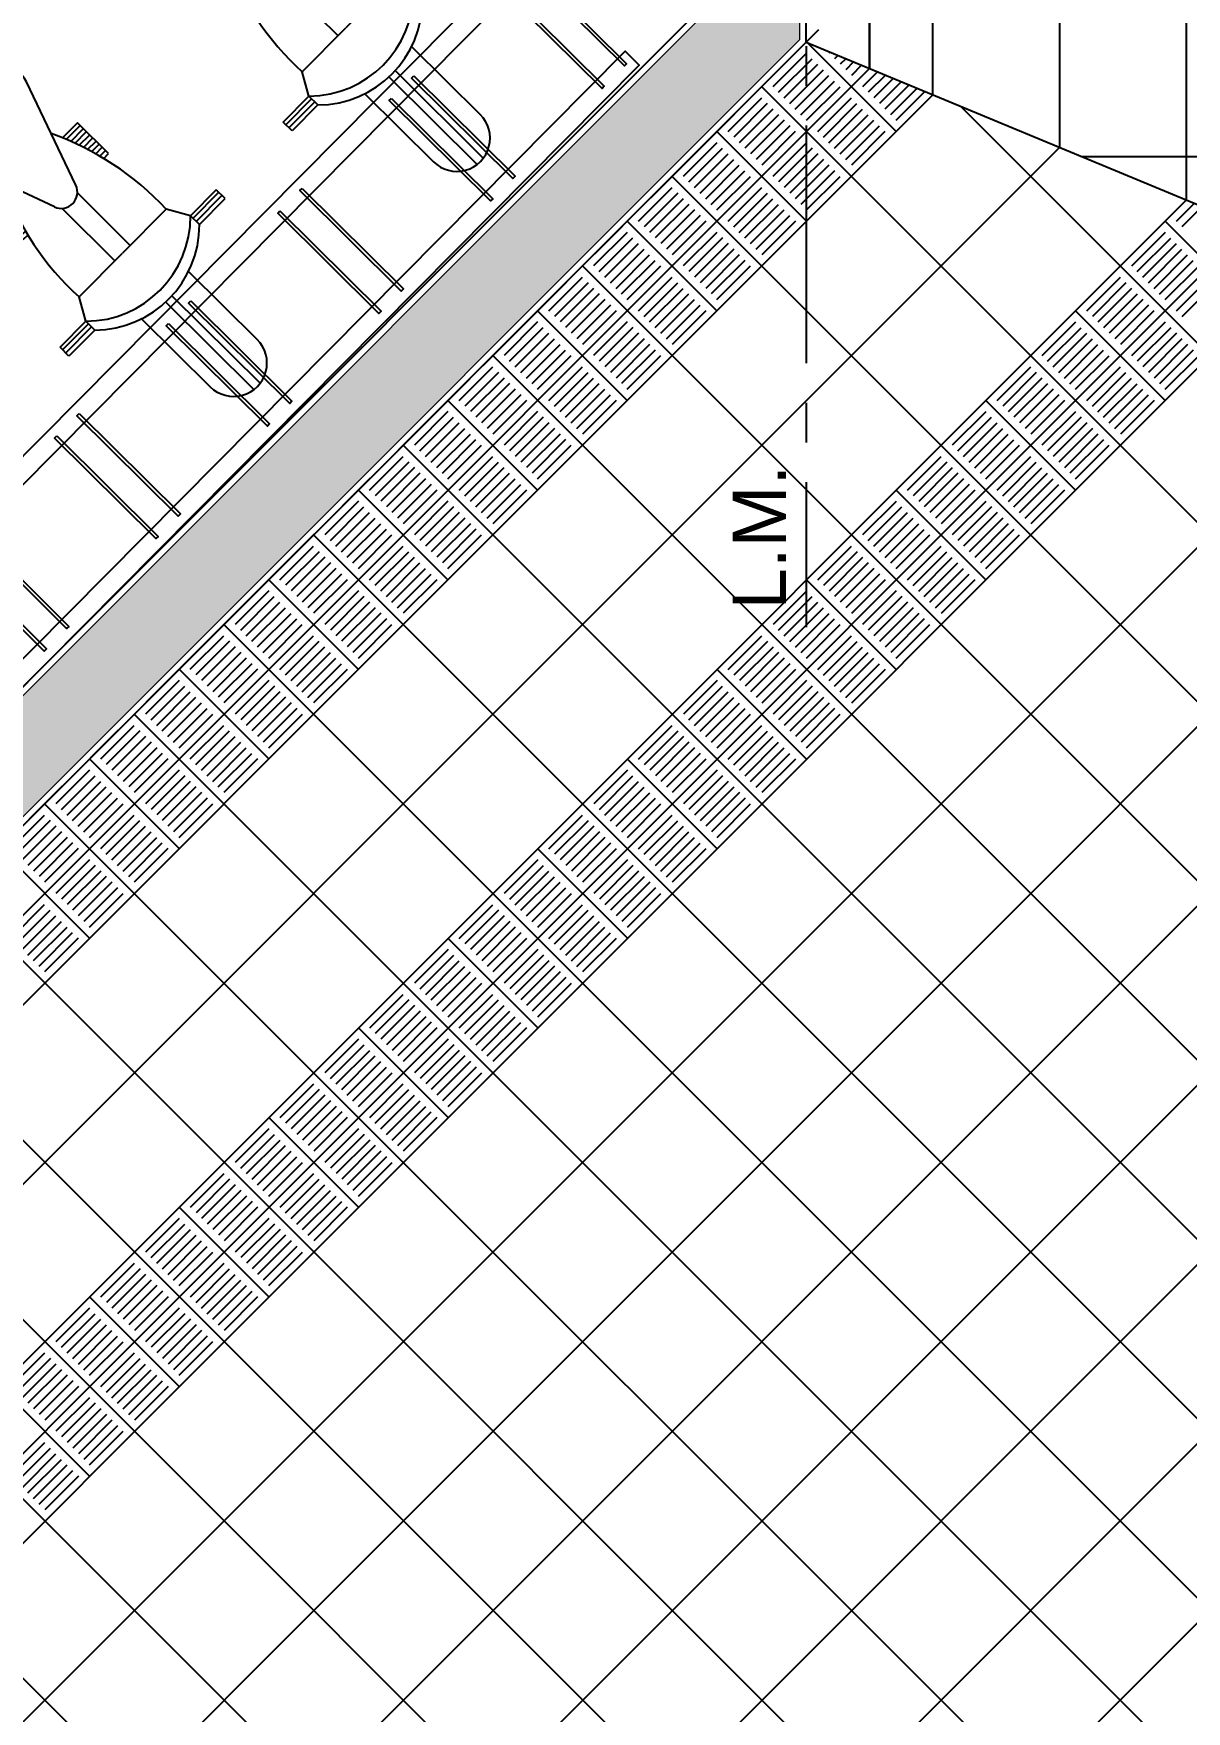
# Model space of a CAD drawing. Header units: inches. Extents: x -309 to 190, y -1585 to -1350.
# Drawn here: x -171.17 to -167.53, y -1420.43 to -1415.14 of the extents above; entities that cross this region are included whole.
import ezdxf

# ---------------------------------------------------------------- set-up
doc = ezdxf.new("R2010")
doc.units = ezdxf.units.IN
doc.header["$MEASUREMENT"] = 0
doc.linetypes.add('CENTER2', pattern=[1.125, 0.75, -0.125, 0.125, -0.125])
doc.linetypes.add('HIDDEN', pattern=[0.375, 0.25, -0.125])
doc.layers.get('0').update_dxf_attribs({"color": 9, "linetype": 'CONTINUOUS'})
for name, color, linetype in [('02', 9, 'CONTINUOUS'), ('CIEGOS', 9, 'CONTINUOUS'), ('CO-EQUIPAMIENTO 2', 9, 'CONTINUOUS'), ('DET', 9, 'CONTINUOUS'), ('EQUIP', 9, 'CONTINUOUS'), ('lm', 9, 'HIDDEN'), ('NO VIDENTES', 9, 'CONTINUOUS'), ('REVOQUE', 9, 'CONTINUOUS'), ('V2', 9, 'CONTINUOUS')]:
    doc.layers.add(name, color=color, linetype=linetype)
doc.layers.add('MURO 27', color=9, linetype='CONTINUOUS', lineweight=9)
doc.styles.get("Standard").update_dxf_attribs({"font": 'arial.ttf'})

# ---------------------------------------------------------------- blocks, each defined once
blk = doc.blocks.new('sdf')
for points in [[(0, 5.15), (0, 0), (0.063, 0), (0.063, 5.15)], [(0.45, 5.15), (0.45, 0), (0.513, 0), (0.513, 5.15)]]:
    blk.add_lwpolyline(points, close=True)
for points in [[(0.0315, 5.125), (0.4815, 5.125), (0.4815, 5.135), (0.0315, 5.135), (0.0315, 5.125)], [(0.0315, 5.025), (0.4815, 5.025), (0.4815, 5.035), (0.0315, 5.035), (0.0315, 5.025)], [(0.0315, 4.625), (0.4815, 4.625), (0.4815, 4.635), (0.0315, 4.635), (0.0315, 4.625)], [(0.0315, 4.525), (0.4815, 4.525), (0.4815, 4.535), (0.0315, 4.535), (0.0315, 4.525)], [(0.0315, 4.125), (0.4815, 4.125), (0.4815, 4.135), (0.0315, 4.135), (0.0315, 4.125)], [(0.0315, 4.025), (0.4815, 4.025), (0.4815, 4.035), (0.0315, 4.035), (0.0315, 4.025)], [(0.0315, 3.625), (0.4815, 3.625), (0.4815, 3.635), (0.0315, 3.635), (0.0315, 3.625)], [(0.0315, 3.525), (0.4815, 3.525), (0.4815, 3.535), (0.0315, 3.535), (0.0315, 3.525)], [(0.0315, 3.125), (0.4815, 3.125), (0.4815, 3.135), (0.0315, 3.135), (0.0315, 3.125)], [(0.0315, 3.025), (0.4815, 3.025), (0.4815, 3.035), (0.0315, 3.035), (0.0315, 3.025)], [(0.0315, 2.625), (0.4815, 2.625), (0.4815, 2.635), (0.0315, 2.635), (0.0315, 2.625)], [(0.0315, 2.525), (0.4815, 2.525), (0.4815, 2.535), (0.0315, 2.535), (0.0315, 2.525)], [(0.0315, 2.125), (0.4815, 2.125), (0.4815, 2.135), (0.0315, 2.135), (0.0315, 2.125)], [(0.0315, 2.025), (0.4815, 2.025), (0.4815, 2.035), (0.0315, 2.035), (0.0315, 2.025)], [(0.0315, 1.625), (0.4815, 1.625), (0.4815, 1.635), (0.0315, 1.635), (0.0315, 1.625)], [(0.0315, 1.525), (0.4815, 1.525), (0.4815, 1.535), (0.0315, 1.535), (0.0315, 1.525)], [(0.0315, 1.125), (0.4815, 1.125), (0.4815, 1.135), (0.0315, 1.135), (0.0315, 1.125)], [(0.0315, 1.025), (0.4815, 1.025), (0.4815, 1.035), (0.0315, 1.035), (0.0315, 1.025)], [(0.0315, 0.625), (0.4815, 0.625), (0.4815, 0.635), (0.0315, 0.635), (0.0315, 0.625)], [(0.0315, 0.525), (0.4815, 0.525), (0.4815, 0.535), (0.0315, 0.535), (0.0315, 0.525)], [(0.0315, 0.125), (0.4815, 0.125), (0.4815, 0.135), (0.0315, 0.135), (0.0315, 0.125)], [(0.0315, 0.025), (0.4815, 0.025), (0.4815, 0.035), (0.0315, 0.035), (0.0315, 0.025)]]:
    blk.add_lwpolyline(points)
blk = doc.blocks.new('Z$W@#21408')
for p, q in [((0.7379, -0.2301), (0.7379, 0.163)), ((0.7659, -0.2301), (0.7659, 0.163)), ((0.6469, -0.2469), (0.6469, 0.058)), ((0.8569, -0.2469), (0.8569, 0.058)), ((0.4019, -0.327), (0.4019, -0.3664)), ((0.5174, -0.327), (0.4019, -0.327)), ((0.5174, -0.341), (0.4019, -0.341)), ((0.5174, -0.355), (0.4019, -0.355)), ((0.4019, -0.3664), (0.5174, -0.3664)), ((0.5174, -0.327), (0.5174, -0.3664)), ((0.5174, -0.3664), (0.5569, -0.4354)), ((0.9865, -0.3664), (0.9469, -0.4354)), ((0.9865, -0.327), (1.1019, -0.327)), ((0.9865, -0.327), (0.9865, -0.3664)), ((0.9865, -0.341), (1.1019, -0.341)), ((0.9865, -0.355), (1.1019, -0.355)), ((1.1019, -0.3664), (0.9865, -0.3664)), ((1.1019, -0.327), (1.1019, -0.3664)), ((0.5569, -0.4354), (0.7519, -0.4354)), ((0.7176, -0.6706), (0.7176, -0.4354)), ((0.9469, -0.4354), (0.7519, -0.4354)), ((0.7863, -0.6706), (0.7863, -0.4354)), ((0.5818, -0.688), (0.5599, -0.688)), ((0.5599, -0.688), (0.5599, -0.826)), ((0.922, -0.688), (0.944, -0.688)), ((0.944, -0.688), (0.944, -0.826)), ((0.5854, -0.702), (0.5599, -0.702)), ((0.5891, -0.716), (0.5599, -0.716)), ((0.5932, -0.73), (0.5599, -0.73)), ((0.7041, -0.6908), (0.5821, -1.0311)), ((0.7997, -0.6908), (0.9218, -1.0311)), ((0.9107, -0.73), (0.944, -0.73)), ((0.9147, -0.716), (0.944, -0.716)), ((0.9185, -0.702), (0.944, -0.702)), ((0.5974, -0.744), (0.5599, -0.744)), ((0.6019, -0.758), (0.5599, -0.758)), ((0.6067, -0.772), (0.5599, -0.772)), ((0.6117, -0.786), (0.5599, -0.786)), ((0.8922, -0.786), (0.944, -0.786)), ((0.8972, -0.772), (0.944, -0.772)), ((0.902, -0.758), (0.944, -0.758)), ((0.9065, -0.744), (0.944, -0.744)), ((0.617, -0.8), (0.5599, -0.8)), ((0.6225, -0.814), (0.5599, -0.814)), ((0.5599, -0.826), (0.6274, -0.826)), ((0.944, -0.826), (0.8764, -0.826)), ((0.8814, -0.814), (0.944, -0.814)), ((0.8869, -0.8), (0.944, -0.8)), ((0.6469, -1.5069), (0.6469, -1.167)), ((0.6777, -1.167), (0.8262, -1.167)), ((0.7379, -1.167), (0.7379, -1.6119)), ((0.7659, -1.167), (0.7659, -1.6119)), ((0.8569, -1.5069), (0.8569, -1.167))]:
    blk.add_line(p, q)
for centre, radius, start, end in [((0.7519, 0.058), 0.105, 0, 180), ((0.7519, -0.5615), 0.3317, 45, 135), ((0.7519, -0.601), 0.3317, 45, 135), ((1.4616, -0.4737), 0.9055, 177.5757, 205.3205), ((0.0423, -0.4737), 0.9055, 334.6795, 2.4243), ((0.7519, -0.708), 0.0508, 19.7302, 160.2698), ((0.6777, -1.0654), 0.1016, 160.2698, 270), ((0.8262, -1.0654), 0.1016, 270, 19.7302), ((0.7519, -1.5069), 0.105, 180, 0)]:
    blk.add_arc(centre, radius, start, end)

msp = doc.modelspace()

# ---------------------------------------------------------------- hatches: boundary and pattern name
at = {"layer": 'MURO 27'}
h = msp.add_hatch(color=256, dxfattribs=at)
h.paths.add_polyline_path([(-181.1018, -1382.5893), (-172.9664, -1385.0497), (-169.0218, -1390.3647), (-169.0218, -1399.0197), (-168.7518, -1399.0197), (-168.7518, -1390.2755), (-172.8028, -1384.8171), (-181.2888, -1382.2507), (-181.3718, -1382.5254), (-181.3718, -1384.8425), (-184.2118, -1384.8425), (-184.2118, -1385.1125), (-181.1018, -1385.1125)])
h.paths.add_polyline_path([(-168.7518, -1404.0597), (-169.0218, -1404.0597), (-169.0218, -1412.6484), (-169.0218, -1414.9837), (-169.0218, -1415.048), (-173.092, -1419.1182), (-176.5118, -1419.1182), (-176.5118, -1419.3882), (-172.9801, -1419.3882), (-168.7518, -1415.1599)])

# ---------------------------------------------------------------- linework, layer by layer
at = {"layer": 'CIEGOS'}
for points in [[(-167.5318, -1415.6658), (-167.5318, -1389.8715)], [(-168.3318, -1415.334), (-168.3318, -1390.1359)], [(-168.7318, -1415.1682), (-168.7318, -1390.2689)], [(-172.9718, -1419.4082), (-168.7318, -1415.1682)], [(-172.8062, -1419.8082), (-168.332, -1415.334)], [(-172.4742, -1420.6082), (-167.5318, -1415.6658)], [(-172.3084, -1421.0082), (-167.1318, -1415.8317)]]:
    msp.add_lwpolyline(points, dxfattribs=at)
at = {"layer": 'DET'}
for points in [[(-167.9318, -1415.4999), (-167.9318, -1390.0037)], [(-168.5318, -1390.2021), (-168.5318, -1415.2511)], [(-168.5318, -1415.2511), (-168.5318, -1390.2689)], [(-168.7318, -1415.1682), (-164.9921, -1416.719)], [(-168.4478, -1415.4497), (-168.7306, -1415.1669)], [(-172.889, -1419.6082), (-168.5319, -1415.2511)], [(-168.872, -1415.3084), (-165.5662, -1418.6137)], [(-168.2443, -1415.3703), (-165.4004, -1418.2138)], [(-168.7306, -1415.7326), (-169.0135, -1415.4498)], [(-172.6405, -1420.2082), (-167.9321, -1415.4998)], [(-167.8637, -1415.5282), (-164.8818, -1415.5282)], [(-169.1549, -1415.5912), (-165.7497, -1418.9959)], [(-169.1549, -1415.5912), (-165.7497, -1418.9959)], [(-172.3914, -1420.8082), (-167.3319, -1415.7487)], [(-169.0134, -1416.0154), (-169.2963, -1415.7326)], [(-167.316, -1416.0156), (-167.5989, -1415.7328)], [(-169.4377, -1415.874), (-165.9499, -1419.3613)], [(-172.1428, -1421.4075), (-166.7325, -1415.9973)], [(-169.2963, -1416.2983), (-169.5792, -1416.0155)], [(-167.5989, -1416.2985), (-167.8818, -1416.0157)], [(-171.9769, -1421.8074), (-166.3326, -1416.1631)], [(-169.7206, -1416.1569), (-166.1661, -1419.7108)], [(-171.8111, -1422.2072), (-165.9328, -1416.3289)], [(-169.5791, -1416.5811), (-169.862, -1416.2983)], [(-167.8817, -1416.5813), (-168.1646, -1416.2985)], [(-170.0034, -1416.4397), (-166.3976, -1420.045)], [(-171.6453, -1422.6071), (-165.5329, -1416.4947)], [(-169.862, -1416.864), (-170.1448, -1416.5811)], [(-168.1646, -1416.8642), (-168.4474, -1416.5814)], [(-171.4795, -1423.007), (-165.133, -1416.6605)], [(-170.2862, -1416.7226), (-166.6441, -1420.3642)], [(-170.1448, -1417.1468), (-170.4277, -1416.864)], [(-168.4474, -1417.147), (-168.7303, -1416.8642)], [(-170.5691, -1417.0054), (-166.898, -1420.6759)], [(-170.9631, -1423.0563), (-165.0837, -1417.1769)], [(-170.4276, -1417.4296), (-170.7104, -1417.1467)], [(-168.7303, -1417.4299), (-169.0131, -1417.147)], [(-170.8519, -1417.2883), (-167.1809, -1420.9588)], [(-170.7104, -1417.7124), (-170.9933, -1417.4296)], [(-169.0131, -1417.7127), (-169.296, -1417.4299)], [(-171.1347, -1417.571), (-167.4636, -1421.2415)], [(-170.9933, -1417.9952), (-171.2761, -1417.7124)], [(-169.2959, -1417.9955), (-169.5788, -1417.7127)], [(-171.4175, -1417.8539), (-167.7753, -1421.4955)], [(-170.1693, -1422.8281), (-165.3119, -1417.9708)], [(-169.5788, -1418.2784), (-169.8616, -1417.9956)], [(-171.7004, -1418.1367), (-168.0945, -1421.742)], [(-169.8615, -1418.5611), (-170.1444, -1418.2783)], [(-171.9832, -1418.4195), (-168.4286, -1421.9736)], [(-170.1444, -1418.844), (-170.4272, -1418.5612)], [(-172.2661, -1418.7024), (-168.7781, -1422.1898)], [(-170.4272, -1419.1268), (-170.7101, -1418.844)], [(-172.5489, -1418.9852), (-169.1436, -1422.39)], [(-170.7101, -1419.4097), (-170.9929, -1419.1268)], [(-170.9929, -1419.6925), (-171.2758, -1419.4097)]]:
    msp.add_lwpolyline(points, dxfattribs=at)
at = {"layer": 'lm', "linetype": 'CENTER2'}
for p, q in [((-168.7318, -1388.4307), (-168.7318, -1417.0141)), ((-168.7318, -1388.4307), (-168.7318, -1417.0141)), ((-173.9952, -1420.4316), (-167.5383, -1413.9746)), ((-173.9952, -1420.4316), (-167.5383, -1413.9746))]:
    msp.add_line(p, q, dxfattribs=at)
at = {"layer": 'MURO 27'}
msp.add_lwpolyline([(-168.7518, -1404.0597), (-169.0218, -1404.0597), (-169.0218, -1412.6484), (-169.0218, -1414.9837), (-169.0218, -1415.048), (-173.092, -1419.1182), (-176.5118, -1419.1182), (-176.5118, -1419.3882), (-172.9801, -1419.3882), (-168.7518, -1415.1599)], close=True, dxfattribs=at)
at = {"layer": 'NO VIDENTES'}
for p, q in [((-168.7306, -1415.2023), (-168.8367, -1415.3084)), ((-168.819, -1415.326), (-168.7129, -1415.22)), ((-168.6569, -1415.1993), (-168.6599, -1415.2023)), ((-168.6319, -1415.2096), (-168.6422, -1415.22)), ((-168.6069, -1415.22), (-168.6245, -1415.2376)), ((-168.8013, -1415.3437), (-168.6953, -1415.2376)), ((-168.7836, -1415.3614), (-168.6776, -1415.2553)), ((-168.766, -1415.3791), (-168.6599, -1415.273)), ((-168.5819, -1415.2303), (-168.6069, -1415.2553)), ((-168.5569, -1415.2407), (-168.5892, -1415.273)), ((-168.5069, -1415.2614), (-168.5538, -1415.3083)), ((-168.4819, -1415.2718), (-168.5361, -1415.326)), ((-168.7483, -1415.3967), (-168.6422, -1415.2907)), ((-168.7306, -1415.4144), (-168.6245, -1415.3083)), ((-168.457, -1415.2822), (-168.5185, -1415.3437)), ((-168.432, -1415.2925), (-168.5008, -1415.3614)), ((-168.407, -1415.3029), (-168.4831, -1415.379)), ((-168.382, -1415.3133), (-168.4654, -1415.3967)), ((-168.4478, -1415.4144), (-168.357, -1415.3236)), ((-168.9781, -1415.4498), (-168.872, -1415.3437)), ((-168.8544, -1415.3614), (-168.9604, -1415.4675)), ((-168.8367, -1415.3791), (-168.9427, -1415.4851)), ((-168.6952, -1415.4498), (-168.5892, -1415.3437)), ((-168.6776, -1415.4675), (-168.5715, -1415.3614)), ((-168.6599, -1415.4851), (-168.5538, -1415.3791)), ((-168.819, -1415.3967), (-168.9251, -1415.5028)), ((-168.8013, -1415.4144), (-168.9074, -1415.5205)), ((-168.7837, -1415.4321), (-168.8897, -1415.5382)), ((-168.6422, -1415.5028), (-168.5361, -1415.3967)), ((-168.6245, -1415.5205), (-168.5185, -1415.4144)), ((-168.6068, -1415.5382), (-168.5008, -1415.4321)), ((-169.0135, -1415.4851), (-169.1195, -1415.5912)), ((-168.766, -1415.4498), (-168.872, -1415.5558)), ((-168.7306, -1415.4851), (-168.8367, -1415.5912)), ((-168.4831, -1415.4498), (-168.5892, -1415.5558)), ((-169.1018, -1415.6089), (-168.9958, -1415.5028)), ((-169.0842, -1415.6266), (-168.9781, -1415.5205)), ((-169.0665, -1415.6442), (-168.9604, -1415.5382)), ((-168.7129, -1415.5028), (-168.819, -1415.6089)), ((-168.6953, -1415.5205), (-168.8013, -1415.6265)), ((-168.6776, -1415.5381), (-168.7836, -1415.6442)), ((-169.0488, -1415.6619), (-168.9427, -1415.5558)), ((-169.0311, -1415.6796), (-168.9251, -1415.5735)), ((-169.0134, -1415.6973), (-168.9074, -1415.5912)), ((-168.6599, -1415.5558), (-168.766, -1415.6619)), ((-168.6422, -1415.5735), (-168.7483, -1415.6796)), ((-168.7306, -1415.6972), (-168.6245, -1415.5912)), ((-169.2609, -1415.7326), (-169.1549, -1415.6265)), ((-169.1372, -1415.6442), (-169.2433, -1415.7503)), ((-168.9781, -1415.7326), (-168.872, -1415.6265)), ((-168.9604, -1415.7503), (-168.8543, -1415.6442)), ((-169.1195, -1415.6619), (-169.2256, -1415.768)), ((-169.1019, -1415.6796), (-169.2079, -1415.7856)), ((-169.0842, -1415.6972), (-169.1902, -1415.8033)), ((-168.9427, -1415.768), (-168.8367, -1415.6619)), ((-168.925, -1415.7856), (-168.819, -1415.6796)), ((-168.9074, -1415.8033), (-168.8013, -1415.6972)), ((-167.5635, -1415.7328), (-167.5069, -1415.6761)), ((-167.4819, -1415.6865), (-167.5459, -1415.7505)), ((-169.0665, -1415.7149), (-169.1726, -1415.821)), ((-169.0488, -1415.7326), (-169.1549, -1415.8387)), ((-168.8897, -1415.821), (-168.7836, -1415.7149)), ((-168.7659, -1415.7326), (-168.872, -1415.8387)), ((-169.2963, -1415.768), (-169.4024, -1415.874)), ((-169.3847, -1415.8917), (-169.2786, -1415.7857)), ((-169.367, -1415.9094), (-169.2609, -1415.8033)), ((-169.0135, -1415.768), (-169.1195, -1415.874)), ((-168.9958, -1415.7856), (-169.1018, -1415.8917)), ((-168.9781, -1415.8033), (-169.0842, -1415.9094)), ((-167.5989, -1415.7682), (-167.705, -1415.8743)), ((-167.6873, -1415.8919), (-167.5812, -1415.7859)), ((-167.6696, -1415.9096), (-167.5635, -1415.8035)), ((-169.3493, -1415.9271), (-169.2433, -1415.821)), ((-169.3316, -1415.9448), (-169.2256, -1415.8387)), ((-169.314, -1415.9624), (-169.2079, -1415.8564)), ((-168.9604, -1415.821), (-169.0665, -1415.9271)), ((-168.9427, -1415.8387), (-169.0488, -1415.9447)), ((-168.9251, -1415.8563), (-169.0311, -1415.9624)), ((-167.6519, -1415.9273), (-167.5459, -1415.8212)), ((-167.6342, -1415.945), (-167.5282, -1415.8389)), ((-167.6166, -1415.9626), (-167.5105, -1415.8566)), ((-169.5438, -1416.0155), (-169.4377, -1415.9094)), ((-169.2963, -1415.9801), (-169.1902, -1415.874)), ((-169.2609, -1416.0155), (-169.1549, -1415.9094)), ((-169.0134, -1415.9801), (-168.9074, -1415.874)), ((-167.8464, -1416.0157), (-167.7403, -1415.9096)), ((-167.5989, -1415.9803), (-167.4928, -1415.8742)), ((-167.5635, -1416.0157), (-167.4575, -1415.9096)), ((-169.4201, -1415.9271), (-169.5261, -1416.0331)), ((-169.4024, -1415.9447), (-169.5084, -1416.0508)), ((-169.3847, -1415.9624), (-169.4908, -1416.0685)), ((-169.2432, -1416.0331), (-169.1372, -1415.9271)), ((-169.2256, -1416.0508), (-169.1195, -1415.9447)), ((-169.2079, -1416.0685), (-169.1018, -1415.9624)), ((-167.7227, -1415.9273), (-167.8287, -1416.0333)), ((-167.705, -1415.945), (-167.811, -1416.051)), ((-167.6873, -1415.9626), (-167.7933, -1416.0687)), ((-167.5458, -1416.0333), (-167.4398, -1415.9273)), ((-169.367, -1415.9801), (-169.4731, -1416.0862)), ((-169.3493, -1415.9978), (-169.4554, -1416.1038)), ((-169.3317, -1416.0154), (-169.4377, -1416.1215)), ((-169.1902, -1416.0862), (-169.0842, -1415.9801)), ((-169.1725, -1416.1038), (-169.0665, -1415.9978)), ((-169.0488, -1416.0154), (-169.1548, -1416.1215)), ((-167.6696, -1415.9803), (-167.7757, -1416.0864)), ((-167.6519, -1415.998), (-167.758, -1416.1041)), ((-167.6343, -1416.0157), (-167.7403, -1416.1217)), ((-169.5791, -1416.0508), (-169.6852, -1416.1569)), ((-169.6675, -1416.1746), (-169.5615, -1416.0685)), ((-169.2963, -1416.0508), (-169.4024, -1416.1569)), ((-169.2786, -1416.0685), (-169.3847, -1416.1745)), ((-167.8817, -1416.051), (-167.9878, -1416.1571)), ((-167.9701, -1416.1748), (-167.8641, -1416.0687)), ((-167.5989, -1416.051), (-167.705, -1416.1571)), ((-167.5812, -1416.0687), (-167.6873, -1416.1748)), ((-169.6498, -1416.1922), (-169.5438, -1416.0862)), ((-169.6322, -1416.2099), (-169.5261, -1416.1038)), ((-169.6145, -1416.2276), (-169.5084, -1416.1215)), ((-169.2609, -1416.0861), (-169.367, -1416.1922)), ((-169.2433, -1416.1038), (-169.3493, -1416.2099)), ((-169.2256, -1416.1215), (-169.3316, -1416.2276)), ((-167.9524, -1416.1925), (-167.8464, -1416.0864)), ((-167.9348, -1416.2101), (-167.8287, -1416.1041)), ((-167.9171, -1416.2278), (-167.811, -1416.1217)), ((-167.5635, -1416.0864), (-167.6696, -1416.1924)), ((-167.5459, -1416.104), (-167.6519, -1416.2101)), ((-167.5282, -1416.1217), (-167.6342, -1416.2278)), ((-169.5968, -1416.2453), (-169.4907, -1416.1392)), ((-169.5791, -1416.2629), (-169.4731, -1416.1569)), ((-169.2079, -1416.1392), (-169.314, -1416.2453)), ((-169.2963, -1416.2629), (-169.1902, -1416.1569)), ((-167.8994, -1416.2455), (-167.7933, -1416.1394)), ((-167.8817, -1416.2632), (-167.7757, -1416.1571)), ((-167.5105, -1416.1394), (-167.6166, -1416.2455)), ((-167.5989, -1416.2631), (-167.4928, -1416.1571)), ((-169.8266, -1416.2983), (-169.7206, -1416.1922)), ((-169.7029, -1416.2099), (-169.809, -1416.316)), ((-169.6852, -1416.2276), (-169.7913, -1416.3337)), ((-169.5438, -1416.2983), (-169.4377, -1416.1922)), ((-169.5261, -1416.316), (-169.42, -1416.2099)), ((-169.5084, -1416.3337), (-169.4024, -1416.2276)), ((-168.1292, -1416.2985), (-168.0232, -1416.1924)), ((-168.0055, -1416.2101), (-168.1116, -1416.3162)), ((-167.9878, -1416.2278), (-168.0939, -1416.3339)), ((-167.8464, -1416.2985), (-167.7403, -1416.1924)), ((-167.8287, -1416.3162), (-167.7226, -1416.2101)), ((-167.811, -1416.3339), (-167.7049, -1416.2278)), ((-169.6675, -1416.2453), (-169.7736, -1416.3513)), ((-169.6499, -1416.2629), (-169.7559, -1416.369)), ((-169.6322, -1416.2806), (-169.7382, -1416.3867)), ((-169.4907, -1416.3513), (-169.3847, -1416.2453)), ((-169.4731, -1416.369), (-169.367, -1416.2629)), ((-169.4554, -1416.3867), (-169.3493, -1416.2806)), ((-167.9701, -1416.2455), (-168.0762, -1416.3515)), ((-167.9525, -1416.2631), (-168.0585, -1416.3692)), ((-167.9348, -1416.2808), (-168.0408, -1416.3869)), ((-167.7933, -1416.3515), (-167.6873, -1416.2455)), ((-167.7756, -1416.3692), (-167.6696, -1416.2631)), ((-167.758, -1416.3869), (-167.6519, -1416.2808)), ((-169.862, -1416.3337), (-169.968, -1416.4397)), ((-169.6145, -1416.2983), (-169.7206, -1416.4044)), ((-169.5791, -1416.3336), (-169.6852, -1416.4397)), ((-169.3316, -1416.2983), (-169.4377, -1416.4044)), ((-168.1646, -1416.3339), (-168.2706, -1416.4399)), ((-167.9171, -1416.2985), (-168.0232, -1416.4046)), ((-167.8817, -1416.3339), (-167.9878, -1416.4399)), ((-167.6342, -1416.2985), (-167.7403, -1416.4046)), ((-169.9504, -1416.4574), (-169.8443, -1416.3513)), ((-169.9327, -1416.4751), (-169.8266, -1416.369)), ((-169.915, -1416.4928), (-169.8089, -1416.3867)), ((-169.5615, -1416.3513), (-169.6675, -1416.4574)), ((-169.5438, -1416.369), (-169.6498, -1416.4751)), ((-169.5261, -1416.3867), (-169.6322, -1416.4927)), ((-168.253, -1416.4576), (-168.1469, -1416.3516)), ((-168.2353, -1416.4753), (-168.1292, -1416.3692)), ((-168.2176, -1416.493), (-168.1115, -1416.3869)), ((-167.8641, -1416.3515), (-167.9701, -1416.4576)), ((-167.8464, -1416.3692), (-167.9524, -1416.4753)), ((-167.8287, -1416.3869), (-167.9348, -1416.493)), ((-169.8973, -1416.5104), (-169.7913, -1416.4044)), ((-169.8796, -1416.5281), (-169.7736, -1416.422)), ((-169.862, -1416.5458), (-169.7559, -1416.4397)), ((-169.5084, -1416.4043), (-169.6145, -1416.5104)), ((-169.4907, -1416.422), (-169.5968, -1416.5281)), ((-169.5791, -1416.5458), (-169.4731, -1416.4397)), ((-168.1999, -1416.5107), (-168.0939, -1416.4046)), ((-168.1822, -1416.5283), (-168.0762, -1416.4223)), ((-168.1646, -1416.546), (-168.0585, -1416.4399)), ((-167.811, -1416.4046), (-167.9171, -1416.5106)), ((-167.7933, -1416.4222), (-167.8994, -1416.5283)), ((-167.8817, -1416.546), (-167.7757, -1416.4399)), ((-170.1095, -1416.5811), (-170.0034, -1416.4751)), ((-169.9857, -1416.4927), (-170.0918, -1416.5988)), ((-169.8266, -1416.5811), (-169.7206, -1416.4751)), ((-169.8089, -1416.5988), (-169.7029, -1416.4927)), ((-168.4121, -1416.5814), (-168.306, -1416.4753)), ((-168.2883, -1416.493), (-168.3944, -1416.599)), ((-168.1292, -1416.5814), (-168.0231, -1416.4753)), ((-168.1115, -1416.599), (-168.0055, -1416.493)), ((-169.9681, -1416.5104), (-170.0741, -1416.6165)), ((-169.9504, -1416.5281), (-170.0564, -1416.6342)), ((-169.9327, -1416.5458), (-170.0388, -1416.6518)), ((-169.7913, -1416.6165), (-169.6852, -1416.5104)), ((-169.7736, -1416.6342), (-169.6675, -1416.5281)), ((-169.7559, -1416.6518), (-169.6498, -1416.5458)), ((-168.2707, -1416.5106), (-168.3767, -1416.6167)), ((-168.253, -1416.5283), (-168.359, -1416.6344)), ((-168.2353, -1416.546), (-168.3414, -1416.6521)), ((-168.0938, -1416.6167), (-167.9878, -1416.5106)), ((-168.0762, -1416.6344), (-167.9701, -1416.5283)), ((-168.0585, -1416.6521), (-167.9524, -1416.546)), ((-169.915, -1416.5635), (-170.0211, -1416.6695)), ((-169.8973, -1416.5811), (-170.0034, -1416.6872)), ((-169.7382, -1416.6695), (-169.6322, -1416.5635)), ((-169.6145, -1416.5811), (-169.7205, -1416.6872)), ((-168.2176, -1416.5637), (-168.3237, -1416.6697)), ((-168.1999, -1416.5813), (-168.306, -1416.6874)), ((-168.0408, -1416.6697), (-167.9348, -1416.5637)), ((-167.9171, -1416.5813), (-168.0231, -1416.6874)), ((-170.1448, -1416.6165), (-170.2509, -1416.7226)), ((-170.2332, -1416.7403), (-170.1271, -1416.6342)), ((-170.2155, -1416.7579), (-170.1095, -1416.6519)), ((-169.862, -1416.6165), (-169.968, -1416.7226)), ((-169.8443, -1416.6342), (-169.9504, -1416.7402)), ((-169.8266, -1416.6518), (-169.9327, -1416.7579)), ((-168.4474, -1416.6167), (-168.5535, -1416.7228)), ((-168.5358, -1416.7405), (-168.4297, -1416.6344)), ((-168.5181, -1416.7581), (-168.4121, -1416.6521)), ((-168.1646, -1416.6167), (-168.2706, -1416.7228)), ((-168.1469, -1416.6344), (-168.253, -1416.7404)), ((-168.1292, -1416.652), (-168.2353, -1416.7581)), ((-170.1978, -1416.7756), (-170.0918, -1416.6695)), ((-170.1802, -1416.7933), (-170.0741, -1416.6872)), ((-170.1625, -1416.811), (-170.0564, -1416.7049)), ((-169.8089, -1416.6695), (-169.915, -1416.7756)), ((-169.7913, -1416.6872), (-169.8973, -1416.7933)), ((-169.7736, -1416.7049), (-169.8796, -1416.8109)), ((-168.5004, -1416.7758), (-168.3944, -1416.6697)), ((-168.4828, -1416.7935), (-168.3767, -1416.6874)), ((-168.4651, -1416.8112), (-168.359, -1416.7051)), ((-168.1115, -1416.6697), (-168.2176, -1416.7758)), ((-168.0939, -1416.6874), (-168.1999, -1416.7935)), ((-168.0762, -1416.7051), (-168.1822, -1416.8112)), ((-170.3923, -1416.864), (-170.2863, -1416.7579)), ((-170.1448, -1416.8286), (-170.0388, -1416.7226)), ((-170.1095, -1416.864), (-170.0034, -1416.7579)), ((-169.862, -1416.8286), (-169.7559, -1416.7225)), ((-168.6949, -1416.8642), (-168.5889, -1416.7581)), ((-168.4474, -1416.8288), (-168.3414, -1416.7228)), ((-168.412, -1416.8642), (-168.306, -1416.7581)), ((-168.1646, -1416.8288), (-168.0585, -1416.7228)), ((-170.2686, -1416.7756), (-170.3746, -1416.8817)), ((-170.2509, -1416.7933), (-170.357, -1416.8993)), ((-170.2332, -1416.8109), (-170.3393, -1416.917)), ((-170.0918, -1416.8817), (-169.9857, -1416.7756)), ((-170.0741, -1416.8993), (-169.968, -1416.7933)), ((-170.0564, -1416.917), (-169.9504, -1416.8109)), ((-168.5712, -1416.7758), (-168.6772, -1416.8819)), ((-168.5535, -1416.7935), (-168.6596, -1416.8996)), ((-168.5358, -1416.8112), (-168.6419, -1416.9172)), ((-168.3944, -1416.8819), (-168.2883, -1416.7758)), ((-168.3767, -1416.8996), (-168.2706, -1416.7935)), ((-168.359, -1416.9172), (-168.253, -1416.8112)), ((-170.2155, -1416.8286), (-170.3216, -1416.9347)), ((-170.1979, -1416.8463), (-170.3039, -1416.9524)), ((-170.1802, -1416.864), (-170.2862, -1416.97)), ((-170.0387, -1416.9347), (-169.9327, -1416.8286)), ((-170.0211, -1416.9524), (-169.915, -1416.8463)), ((-169.8973, -1416.864), (-170.0034, -1416.97)), ((-168.5181, -1416.8288), (-168.6242, -1416.9349)), ((-168.5005, -1416.8465), (-168.6065, -1416.9526)), ((-168.4828, -1416.8642), (-168.5888, -1416.9703)), ((-168.3413, -1416.9349), (-168.2353, -1416.8288)), ((-168.3237, -1416.9526), (-168.2176, -1416.8465)), ((-168.1999, -1416.8642), (-168.306, -1416.9703)), ((-170.4277, -1416.8993), (-170.5337, -1417.0054)), ((-170.516, -1417.0231), (-170.41, -1416.917)), ((-170.1448, -1416.8993), (-170.2509, -1417.0054)), ((-170.1271, -1416.917), (-170.2332, -1417.0231)), ((-168.7303, -1416.8996), (-168.8363, -1417.0056)), ((-168.8186, -1417.0233), (-168.7126, -1416.9172)), ((-168.4474, -1416.8995), (-168.5535, -1417.0056)), ((-168.4297, -1416.9172), (-168.5358, -1417.0233)), ((-170.4984, -1417.0408), (-170.3923, -1416.9347)), ((-170.4807, -1417.0584), (-170.3746, -1416.9524)), ((-170.463, -1417.0761), (-170.357, -1416.9701)), ((-170.1095, -1416.9347), (-170.2155, -1417.0407)), ((-170.0918, -1416.9524), (-170.1978, -1417.0584)), ((-170.0741, -1416.97), (-170.1802, -1417.0761)), ((-168.801, -1417.041), (-168.6949, -1416.9349)), ((-168.7833, -1417.0587), (-168.6772, -1416.9526)), ((-168.7656, -1417.0763), (-168.6596, -1416.9703)), ((-168.4121, -1416.9349), (-168.5181, -1417.041)), ((-168.3944, -1416.9526), (-168.5004, -1417.0586)), ((-168.3767, -1416.9702), (-168.4828, -1417.0763)), ((-170.4453, -1417.0938), (-170.3393, -1416.9877)), ((-170.4277, -1417.1115), (-170.3216, -1417.0054)), ((-170.0564, -1416.9877), (-170.1625, -1417.0938)), ((-170.1448, -1417.1115), (-170.0388, -1417.0054)), ((-168.7479, -1417.094), (-168.6419, -1416.9879)), ((-168.7303, -1417.1117), (-168.6242, -1417.0056)), ((-168.359, -1416.9879), (-168.4651, -1417.094)), ((-168.4474, -1417.1117), (-168.3414, -1417.0056)), ((-170.6751, -1417.1467), (-170.569, -1417.0407)), ((-170.5513, -1417.0583), (-170.6574, -1417.1644)), ((-170.5337, -1417.076), (-170.6397, -1417.1821)), ((-170.3923, -1417.1468), (-170.2862, -1417.0408)), ((-170.3746, -1417.1645), (-170.2686, -1417.0584)), ((-170.3569, -1417.1822), (-170.2509, -1417.0761)), ((-168.9778, -1417.147), (-168.8717, -1417.041)), ((-168.854, -1417.0586), (-168.9601, -1417.1647)), ((-168.8363, -1417.0763), (-168.9424, -1417.1824)), ((-168.6949, -1417.147), (-168.5888, -1417.041)), ((-168.6772, -1417.1647), (-168.5712, -1417.0586)), ((-168.6595, -1417.1824), (-168.5535, -1417.0763)), ((-170.516, -1417.0937), (-170.622, -1417.1998)), ((-170.4983, -1417.1114), (-170.6044, -1417.2174)), ((-170.4806, -1417.129), (-170.5867, -1417.2351)), ((-170.3393, -1417.1999), (-170.2332, -1417.0938)), ((-170.3216, -1417.2175), (-170.2155, -1417.1115)), ((-170.3039, -1417.2352), (-170.1978, -1417.1291)), ((-168.8187, -1417.094), (-168.9247, -1417.2001)), ((-168.801, -1417.1117), (-168.907, -1417.2177)), ((-168.7833, -1417.1294), (-168.8894, -1417.2354)), ((-168.6419, -1417.2001), (-168.5358, -1417.094)), ((-168.6242, -1417.2177), (-168.5181, -1417.1117)), ((-168.6065, -1417.2354), (-168.5004, -1417.1294)), ((-170.7104, -1417.1821), (-170.8165, -1417.2882)), ((-170.4629, -1417.1467), (-170.569, -1417.2528)), ((-170.4276, -1417.1821), (-170.5336, -1417.2882)), ((-170.1802, -1417.1468), (-170.2862, -1417.2529)), ((-169.0131, -1417.1824), (-169.1192, -1417.2885)), ((-168.7656, -1417.147), (-168.8717, -1417.2531)), ((-168.7303, -1417.1824), (-168.8363, -1417.2885)), ((-168.4828, -1417.147), (-168.5888, -1417.2531)), ((-170.7988, -1417.3059), (-170.6927, -1417.1998)), ((-170.7811, -1417.3235), (-170.6751, -1417.2175)), ((-170.7634, -1417.3412), (-170.6574, -1417.2351)), ((-170.4099, -1417.1998), (-170.516, -1417.3058)), ((-170.3922, -1417.2174), (-170.4983, -1417.3235)), ((-170.3745, -1417.2351), (-170.4806, -1417.3412)), ((-169.1015, -1417.3062), (-168.9954, -1417.2001)), ((-169.0838, -1417.3238), (-168.9778, -1417.2178)), ((-169.0661, -1417.3415), (-168.9601, -1417.2354)), ((-168.7126, -1417.2001), (-168.8186, -1417.3061)), ((-168.6949, -1417.2177), (-168.801, -1417.3238)), ((-168.6772, -1417.2354), (-168.7833, -1417.3415)), ((-170.7458, -1417.3589), (-170.6397, -1417.2528)), ((-170.7281, -1417.3766), (-170.622, -1417.2705)), ((-170.7104, -1417.3942), (-170.6044, -1417.2882)), ((-170.3569, -1417.2528), (-170.4629, -1417.3589)), ((-170.3392, -1417.2705), (-170.4452, -1417.3765)), ((-170.4276, -1417.3942), (-170.3215, -1417.2881)), ((-169.0485, -1417.3592), (-168.9424, -1417.2531)), ((-169.0308, -1417.3769), (-168.9247, -1417.2708)), ((-169.0131, -1417.3945), (-168.907, -1417.2885)), ((-168.6596, -1417.2531), (-168.7656, -1417.3592)), ((-168.6419, -1417.2708), (-168.7479, -1417.3768)), ((-168.7303, -1417.3945), (-168.6242, -1417.2884)), ((-170.9579, -1417.4296), (-170.8519, -1417.3235)), ((-170.8342, -1417.3412), (-170.9402, -1417.4473)), ((-170.675, -1417.4296), (-170.569, -1417.3235)), ((-170.6574, -1417.4473), (-170.5513, -1417.3412)), ((-169.2606, -1417.4299), (-169.1545, -1417.3238)), ((-169.1369, -1417.3415), (-169.2429, -1417.4476)), ((-168.9777, -1417.4299), (-168.8717, -1417.3238)), ((-168.9601, -1417.4476), (-168.854, -1417.3415)), ((-170.8165, -1417.3589), (-170.9226, -1417.4649)), ((-170.7988, -1417.3765), (-170.9049, -1417.4826)), ((-170.7811, -1417.3942), (-170.8872, -1417.5003)), ((-170.6397, -1417.4649), (-170.5336, -1417.3589)), ((-170.622, -1417.4826), (-170.516, -1417.3765)), ((-170.6043, -1417.5003), (-170.4983, -1417.3942)), ((-169.1192, -1417.3592), (-169.2252, -1417.4652)), ((-169.1015, -1417.3768), (-169.2076, -1417.4829)), ((-169.0838, -1417.3945), (-169.1899, -1417.5006)), ((-168.9424, -1417.4652), (-168.8363, -1417.3592)), ((-168.9247, -1417.4829), (-168.8186, -1417.3768)), ((-168.907, -1417.5006), (-168.801, -1417.3945)), ((-170.7635, -1417.4119), (-170.8695, -1417.518)), ((-170.7458, -1417.4296), (-170.8518, -1417.5356)), ((-170.5867, -1417.518), (-170.4806, -1417.4119)), ((-170.4629, -1417.4296), (-170.569, -1417.5356)), ((-169.0661, -1417.4122), (-169.1722, -1417.5183)), ((-169.0485, -1417.4299), (-169.1545, -1417.5359)), ((-168.8893, -1417.5183), (-168.7833, -1417.4122)), ((-168.7656, -1417.4299), (-168.8717, -1417.5359)), ((-170.9933, -1417.4649), (-171.0993, -1417.571)), ((-171.0816, -1417.5887), (-170.9756, -1417.4826)), ((-171.064, -1417.6064), (-170.9579, -1417.5003)), ((-170.7104, -1417.4649), (-170.8165, -1417.571)), ((-170.6927, -1417.4826), (-170.7988, -1417.5887)), ((-170.6751, -1417.5003), (-170.7811, -1417.6063)), ((-169.296, -1417.4652), (-169.402, -1417.5713)), ((-169.3843, -1417.589), (-169.2783, -1417.4829)), ((-169.3667, -1417.6067), (-169.2606, -1417.5006)), ((-169.0131, -1417.4652), (-169.1192, -1417.5713)), ((-168.9954, -1417.4829), (-169.1015, -1417.589)), ((-168.9778, -1417.5006), (-169.0838, -1417.6066)), ((-171.0463, -1417.624), (-170.9402, -1417.518)), ((-171.0286, -1417.6417), (-170.9226, -1417.5356)), ((-171.0109, -1417.6594), (-170.9049, -1417.5533)), ((-170.6574, -1417.5179), (-170.7634, -1417.624)), ((-170.6397, -1417.5356), (-170.7458, -1417.6417)), ((-170.622, -1417.5533), (-170.7281, -1417.6594)), ((-169.349, -1417.6243), (-169.2429, -1417.5183)), ((-169.3313, -1417.642), (-169.2252, -1417.536)), ((-169.3136, -1417.6597), (-169.2076, -1417.5536)), ((-168.9601, -1417.5183), (-169.0661, -1417.6243)), ((-168.9424, -1417.5359), (-169.0485, -1417.642)), ((-168.9247, -1417.5536), (-169.0308, -1417.6597)), ((-171.2408, -1417.7124), (-171.1347, -1417.6064)), ((-170.9933, -1417.6771), (-170.8872, -1417.571)), ((-170.9579, -1417.7124), (-170.8518, -1417.6064)), ((-170.7104, -1417.6771), (-170.6044, -1417.571)), ((-169.5434, -1417.7127), (-169.4374, -1417.6067)), ((-169.2959, -1417.6774), (-169.1899, -1417.5713)), ((-169.2606, -1417.7127), (-169.1545, -1417.6067)), ((-169.0131, -1417.6774), (-168.907, -1417.5713)), ((-171.117, -1417.624), (-171.2231, -1417.7301)), ((-171.0993, -1417.6417), (-171.2054, -1417.7478)), ((-171.0817, -1417.6594), (-171.1877, -1417.7655)), ((-170.9402, -1417.7301), (-170.8342, -1417.624)), ((-170.9225, -1417.7478), (-170.8165, -1417.6417)), ((-170.9049, -1417.7655), (-170.7988, -1417.6594)), ((-169.4197, -1417.6243), (-169.5258, -1417.7304)), ((-169.402, -1417.642), (-169.5081, -1417.7481)), ((-169.3843, -1417.6597), (-169.4904, -1417.7658)), ((-169.2429, -1417.7304), (-169.1368, -1417.6243)), ((-169.2252, -1417.7481), (-169.1192, -1417.642)), ((-169.2075, -1417.7658), (-169.1015, -1417.6597)), ((-171.064, -1417.6771), (-171.17, -1417.7831)), ((-171.0463, -1417.6947), (-171.1524, -1417.8008)), ((-171.0286, -1417.7124), (-171.1347, -1417.8185)), ((-170.8872, -1417.7831), (-170.7811, -1417.6771)), ((-170.8695, -1417.8008), (-170.7634, -1417.6947)), ((-170.7458, -1417.7124), (-170.8518, -1417.8185)), ((-169.3667, -1417.6774), (-169.4727, -1417.7834)), ((-169.349, -1417.695), (-169.455, -1417.8011)), ((-169.3313, -1417.7127), (-169.4374, -1417.8188)), ((-169.1899, -1417.7834), (-169.0838, -1417.6774)), ((-169.1722, -1417.8011), (-169.0661, -1417.695)), ((-169.0484, -1417.7127), (-169.1545, -1417.8188)), ((-170.9933, -1417.7478), (-171.0993, -1417.8538)), ((-170.9756, -1417.7654), (-171.0816, -1417.8715)), ((-169.5788, -1417.7481), (-169.6849, -1417.8542)), ((-169.6672, -1417.8718), (-169.5611, -1417.7658)), ((-169.296, -1417.7481), (-169.402, -1417.8541)), ((-169.2783, -1417.7657), (-169.3843, -1417.8718)), ((-170.9579, -1417.7831), (-171.064, -1417.8892)), ((-170.9402, -1417.8008), (-171.0463, -1417.9069)), ((-170.9226, -1417.8185), (-171.0286, -1417.9245)), ((-169.6495, -1417.8895), (-169.5434, -1417.7834)), ((-169.6318, -1417.9072), (-169.5258, -1417.8011)), ((-169.6141, -1417.9249), (-169.5081, -1417.8188)), ((-169.2606, -1417.7834), (-169.3667, -1417.8895)), ((-169.2429, -1417.8011), (-169.349, -1417.9072)), ((-169.2252, -1417.8188), (-169.3313, -1417.9248)), ((-170.9049, -1417.8361), (-171.0109, -1417.9422)), ((-170.9933, -1417.9599), (-170.8872, -1417.8538)), ((-169.5965, -1417.9425), (-169.4904, -1417.8365)), ((-169.5788, -1417.9602), (-169.4727, -1417.8541)), ((-169.2076, -1417.8364), (-169.3136, -1417.9425)), ((-169.2959, -1417.9602), (-169.1899, -1417.8541)), ((-171.2407, -1417.9953), (-171.1347, -1417.8892)), ((-171.2231, -1418.0129), (-171.117, -1417.9069)), ((-171.2054, -1418.0306), (-171.0993, -1417.9245)), ((-169.8263, -1417.9956), (-169.7202, -1417.8895)), ((-169.7025, -1417.9072), (-169.8086, -1418.0132)), ((-169.6849, -1417.9249), (-169.7909, -1418.0309)), ((-169.5434, -1417.9956), (-169.4374, -1417.8895)), ((-169.5257, -1418.0132), (-169.4197, -1417.9072)), ((-169.5081, -1418.0309), (-169.402, -1417.9249)), ((-171.1877, -1418.0483), (-171.0816, -1417.9422)), ((-171.17, -1418.066), (-171.064, -1417.9599)), ((-171.1523, -1418.0837), (-171.0463, -1417.9776)), ((-169.6672, -1417.9425), (-169.7732, -1418.0486)), ((-169.6495, -1417.9602), (-169.7556, -1418.0663)), ((-169.6318, -1417.9779), (-169.7379, -1418.084)), ((-169.4904, -1418.0486), (-169.3843, -1417.9425)), ((-169.4727, -1418.0663), (-169.3666, -1417.9602)), ((-169.455, -1418.084), (-169.349, -1417.9779)), ((-171.0286, -1417.9953), (-171.1347, -1418.1013)), ((-169.8616, -1418.0309), (-169.9677, -1418.137)), ((-169.6142, -1417.9956), (-169.7202, -1418.1016)), ((-169.5788, -1418.0309), (-169.6849, -1418.137)), ((-169.3313, -1417.9956), (-169.4373, -1418.1016)), ((-169.95, -1418.1547), (-169.844, -1418.0486)), ((-169.9323, -1418.1724), (-169.8263, -1418.0663)), ((-169.9147, -1418.19), (-169.8086, -1418.084)), ((-169.5611, -1418.0486), (-169.6672, -1418.1547)), ((-169.5434, -1418.0663), (-169.6495, -1418.1723)), ((-169.5258, -1418.0839), (-169.6318, -1418.19)), ((-169.897, -1418.2077), (-169.7909, -1418.1016)), ((-169.8793, -1418.2254), (-169.7732, -1418.1193)), ((-169.5081, -1418.1016), (-169.6141, -1418.2077)), ((-169.4904, -1418.1193), (-169.5965, -1418.2254)), ((-170.109, -1418.2783), (-170.003, -1418.1723)), ((-169.8616, -1418.2431), (-169.7556, -1418.137)), ((-169.8263, -1418.2784), (-169.7202, -1418.1723)), ((-169.5788, -1418.243), (-169.4727, -1418.137)), ((-169.9853, -1418.1899), (-170.0914, -1418.296)), ((-169.9676, -1418.2076), (-170.0737, -1418.3137)), ((-169.9499, -1418.2253), (-170.056, -1418.3314)), ((-169.8086, -1418.2961), (-169.7025, -1418.19)), ((-169.7909, -1418.3138), (-169.6848, -1418.2077)), ((-169.7732, -1418.3314), (-169.6672, -1418.2254)), ((-169.9323, -1418.243), (-170.0383, -1418.349)), ((-169.9146, -1418.2606), (-170.0206, -1418.3667)), ((-169.8969, -1418.2783), (-170.003, -1418.3844)), ((-169.7555, -1418.3491), (-169.6495, -1418.243)), ((-169.7379, -1418.3668), (-169.6318, -1418.2607)), ((-169.6141, -1418.2784), (-169.7202, -1418.3845)), ((-170.1444, -1418.3137), (-170.2505, -1418.4198)), ((-170.2328, -1418.4374), (-170.1267, -1418.3314)), ((-169.8616, -1418.3137), (-169.9676, -1418.4197)), ((-169.8439, -1418.3313), (-169.9499, -1418.4374)), ((-170.2151, -1418.4551), (-170.109, -1418.349)), ((-170.1974, -1418.4728), (-170.0914, -1418.3667)), ((-170.1797, -1418.4905), (-170.0737, -1418.3844)), ((-169.8262, -1418.349), (-169.9322, -1418.4551)), ((-169.8085, -1418.3667), (-169.9146, -1418.4728)), ((-169.7908, -1418.3844), (-169.8969, -1418.4904)), ((-170.1621, -1418.5081), (-170.056, -1418.4021)), ((-170.1444, -1418.5258), (-170.0383, -1418.4197)), ((-169.7732, -1418.402), (-169.8792, -1418.5081)), ((-169.8615, -1418.5258), (-169.7555, -1418.4197)), ((-170.3919, -1418.5612), (-170.2858, -1418.4551)), ((-170.2681, -1418.4728), (-170.3742, -1418.5788)), ((-170.2505, -1418.4904), (-170.3565, -1418.5965)), ((-170.109, -1418.5612), (-170.003, -1418.4551)), ((-170.0913, -1418.5788), (-169.9853, -1418.4728)), ((-170.0737, -1418.5965), (-169.9676, -1418.4904)), ((-170.2328, -1418.5081), (-170.3388, -1418.6142)), ((-170.2151, -1418.5258), (-170.3212, -1418.6319)), ((-170.1974, -1418.5435), (-170.3035, -1418.6496)), ((-170.056, -1418.6142), (-169.9499, -1418.5081)), ((-170.0383, -1418.6319), (-169.9322, -1418.5258)), ((-170.0206, -1418.6496), (-169.9146, -1418.5435)), ((-170.4272, -1418.5965), (-170.5333, -1418.7026)), ((-170.1798, -1418.5612), (-170.2858, -1418.6672)), ((-170.1444, -1418.5965), (-170.2505, -1418.7026)), ((-169.8969, -1418.5612), (-170.0029, -1418.6672)), ((-170.5156, -1418.7203), (-170.4096, -1418.6142)), ((-170.4979, -1418.738), (-170.3919, -1418.6319)), ((-170.4803, -1418.7556), (-170.3742, -1418.6496)), ((-170.1267, -1418.6142), (-170.2328, -1418.7203)), ((-170.109, -1418.6319), (-170.2151, -1418.7379)), ((-170.0914, -1418.6495), (-170.1974, -1418.7556)), ((-170.4626, -1418.7733), (-170.3565, -1418.6672)), ((-170.4449, -1418.791), (-170.3388, -1418.6849)), ((-170.4272, -1418.8087), (-170.3212, -1418.7026)), ((-170.0737, -1418.6672), (-170.1797, -1418.7733)), ((-170.056, -1418.6849), (-170.1621, -1418.791)), ((-170.1444, -1418.8086), (-170.0383, -1418.7026)), ((-170.6747, -1418.844), (-170.5687, -1418.7379)), ((-170.551, -1418.7556), (-170.657, -1418.8617)), ((-170.3919, -1418.844), (-170.2858, -1418.7379)), ((-170.3742, -1418.8617), (-170.2681, -1418.7556)), ((-170.5333, -1418.7733), (-170.6394, -1418.8794)), ((-170.5156, -1418.791), (-170.6217, -1418.897)), ((-170.498, -1418.8086), (-170.604, -1418.9147)), ((-170.3565, -1418.8794), (-170.2504, -1418.7733)), ((-170.3388, -1418.897), (-170.2328, -1418.791)), ((-170.3211, -1418.9147), (-170.2151, -1418.8086)), ((-170.4803, -1418.8263), (-170.5863, -1418.9324)), ((-170.4626, -1418.844), (-170.5687, -1418.9501)), ((-170.3035, -1418.9324), (-170.1974, -1418.8263)), ((-170.1797, -1418.844), (-170.2858, -1418.9501)), ((-170.7101, -1418.8794), (-170.8161, -1418.9854)), ((-170.7985, -1419.0031), (-170.6924, -1418.897)), ((-170.7808, -1419.0208), (-170.6747, -1418.9147)), ((-170.4272, -1418.8793), (-170.5333, -1418.9854)), ((-170.4096, -1418.897), (-170.5156, -1419.0031)), ((-170.3919, -1418.9147), (-170.4979, -1419.0208)), ((-170.7631, -1419.0385), (-170.657, -1418.9324)), ((-170.7454, -1419.0562), (-170.6394, -1418.9501)), ((-170.7277, -1419.0738), (-170.6217, -1418.9678)), ((-170.3742, -1418.9324), (-170.4803, -1419.0385)), ((-170.3565, -1418.9501), (-170.4626, -1419.0561)), ((-170.3388, -1418.9677), (-170.4449, -1419.0738)), ((-170.9576, -1419.1269), (-170.8515, -1419.0208)), ((-170.7101, -1419.0915), (-170.604, -1418.9854)), ((-170.6747, -1419.1269), (-170.5686, -1419.0208)), ((-170.4272, -1419.0915), (-170.3212, -1418.9854)), ((-170.8338, -1419.0385), (-170.9399, -1419.1445)), ((-170.8162, -1419.0561), (-170.9222, -1419.1622)), ((-170.7985, -1419.0738), (-170.9045, -1419.1799)), ((-170.657, -1419.1445), (-170.551, -1419.0385)), ((-170.6393, -1419.1622), (-170.5333, -1419.0561)), ((-170.6217, -1419.1799), (-170.5156, -1419.0738)), ((-170.7808, -1419.0915), (-170.8869, -1419.1976)), ((-170.7631, -1419.1092), (-170.8692, -1419.2152)), ((-170.7454, -1419.1268), (-170.8515, -1419.2329)), ((-170.604, -1419.1976), (-170.4979, -1419.0915)), ((-170.5863, -1419.2152), (-170.4803, -1419.1092)), ((-170.4626, -1419.1268), (-170.5686, -1419.2329)), ((-170.9929, -1419.1622), (-171.099, -1419.2683)), ((-171.0813, -1419.286), (-170.9752, -1419.1799)), ((-170.7101, -1419.1622), (-170.8161, -1419.2683)), ((-170.6924, -1419.1799), (-170.7985, -1419.2859)), ((-171.0636, -1419.3036), (-170.9576, -1419.1976)), ((-171.0459, -1419.3213), (-170.9399, -1419.2152)), ((-171.0283, -1419.339), (-170.9222, -1419.2329)), ((-170.6747, -1419.1975), (-170.7808, -1419.3036)), ((-170.657, -1419.2152), (-170.7631, -1419.3213)), ((-170.6394, -1419.2329), (-170.7454, -1419.339)), ((-171.0106, -1419.3567), (-170.9045, -1419.2506)), ((-170.9929, -1419.3743), (-170.8868, -1419.2683)), ((-170.6217, -1419.2506), (-170.7277, -1419.3566)), ((-170.7101, -1419.3743), (-170.604, -1419.2682)), ((-171.2404, -1419.4097), (-171.1344, -1419.3036)), ((-171.1167, -1419.3213), (-171.2227, -1419.4274)), ((-171.099, -1419.339), (-171.2051, -1419.4451)), ((-170.9575, -1419.4097), (-170.8515, -1419.3036)), ((-170.9399, -1419.4274), (-170.8338, -1419.3213)), ((-170.9222, -1419.4451), (-170.8161, -1419.339)), ((-171.0813, -1419.3567), (-171.1874, -1419.4627)), ((-171.0636, -1419.3743), (-171.1697, -1419.4804)), ((-171.046, -1419.392), (-171.152, -1419.4981)), ((-170.9045, -1419.4627), (-170.7985, -1419.3567)), ((-170.8868, -1419.4804), (-170.7808, -1419.3743)), ((-170.8692, -1419.4981), (-170.7631, -1419.392)), ((-171.0283, -1419.4097), (-171.1343, -1419.5158)), ((-170.9929, -1419.445), (-171.099, -1419.5511)), ((-170.7454, -1419.4097), (-170.8515, -1419.5158)), ((-170.9752, -1419.4627), (-171.0813, -1419.5688)), ((-170.9576, -1419.4804), (-171.0636, -1419.5865)), ((-170.9399, -1419.4981), (-171.0459, -1419.6041)), ((-170.9222, -1419.5157), (-171.0283, -1419.6218)), ((-170.9045, -1419.5334), (-171.0106, -1419.6395)), ((-170.9929, -1419.6572), (-170.8868, -1419.5511)), ((-171.2404, -1419.6925), (-171.1343, -1419.5865)), ((-171.2227, -1419.7102), (-171.1167, -1419.6041)), ((-171.205, -1419.7279), (-171.099, -1419.6218)), ((-171.1874, -1419.7456), (-171.0813, -1419.6395)), ((-171.1697, -1419.7632), (-171.0636, -1419.6572)), ((-171.152, -1419.7809), (-171.0459, -1419.6748)), ((-171.0283, -1419.6925), (-171.1343, -1419.7986))]:
    msp.add_line(p, q, dxfattribs=at)
at = {"layer": 'REVOQUE'}
msp.add_lwpolyline([(-169.0418, -1415.0037), (-169.0418, -1415.0397), (-173.1003, -1419.0982), (-176.5318, -1419.0982), (-176.5318, -1419.4082), (-172.9718, -1419.4082), (-168.7318, -1415.1682), (-168.7318, -1404.0397), (-169.0418, -1404.0397), (-169.0418, -1415.0037)], dxfattribs=at)
at = {"layer": 'V2'}
for points in [[(-272.7318, -1415.4082, 0.414214), (-264.7318, -1423.4082), (-172.7318, -1423.4082, 0.414214), (-164.7318, -1415.4082), (-164.7318, -1390.4819, 0.330583), (-171.8369, -1380.9101), (-202.5175, -1371.6307, 0.073558), (-204.8335, -1371.2882), (-264.7318, -1371.2882, 0.414214), (-272.7318, -1379.2882)], [(-272.5818, -1415.4082, 0.414214), (-264.7318, -1423.2582), (-172.7318, -1423.2582, 0.414214), (-164.8818, -1415.4082), (-164.8818, -1390.4819, 0.330583), (-171.8803, -1381.0537), (-202.5609, -1371.7743, 0.073558), (-204.8335, -1371.4382), (-264.7318, -1371.4382, 0.414214), (-272.5818, -1379.2882)]]:
    msp.add_lwpolyline(points, format="xyb", close=True, dxfattribs=at)

# ---------------------------------------------------------------- block references
at = {"layer": 'CO-EQUIPAMIENTO 2', "rotation": 225.2533368826815}
for p in [(-169.346, -1414.8956), (-170.05, -1415.6058)]:
    msp.add_blockref('Z$W@#21408', p, dxfattribs=at)
at = {"layer": 'EQUIP', "linetype": 'Continuous', "lineweight": 5, "xscale": -1, "rotation": 135.2533368826809}
msp.add_blockref('sdf', (-169.6227, -1414.879), dxfattribs=at)

# ---------------------------------------------------------------- texts
at = {"layer": '02'}
msp.add_text('L.M.', height=0.168, rotation=90, dxfattribs=at).set_placement((-168.7954, -1416.9582))

doc.saveas('drawing.dxf')
